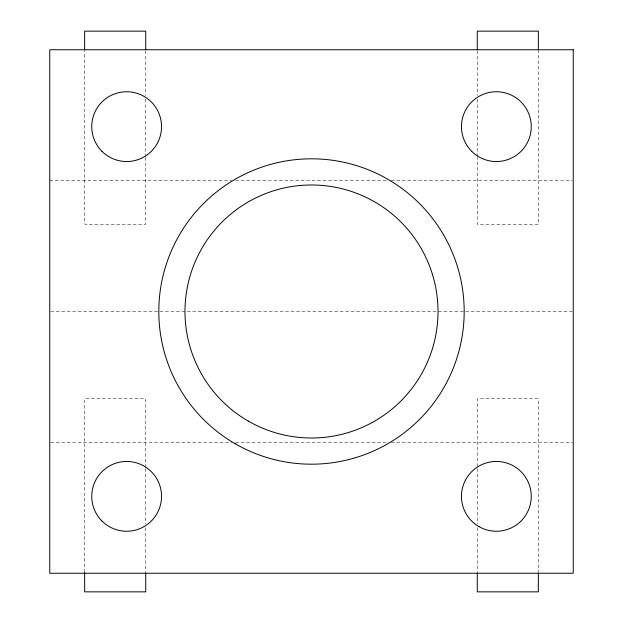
<?xml version="1.0" encoding="UTF-8"?>
<svg xmlns="http://www.w3.org/2000/svg" width="623" height="623" viewBox="0 0 623 623"><rect width="100%" height="100%" fill="white"/><g stroke="black" fill="none" stroke-linecap="round" stroke-linejoin="round"><path stroke-width="0.47" stroke-dasharray="3.12 2.34" d="M49.754 180.631L231.709 180.631M235.603 180.631L387.397 180.631M391.291 180.631L572.272 180.631M50.728 311.5L572.272 311.5M50.728 442.369L231.709 442.369M235.603 442.369L387.397 442.369M391.291 442.369L572.272 442.369M538.342 49.754L538.342 224.249L477.273 224.249L477.273 157.362M538.342 573.246L538.342 398.751L477.273 398.751L477.273 467.577M477.273 50.728L477.273 95.319M477.273 99.197L477.273 156.389M477.273 468.551L477.273 523.803M477.273 527.681L477.273 573.246M145.727 50.728L145.727 95.319M145.727 99.197L145.727 156.389M145.727 157.362L145.727 224.249L84.658 224.249L84.658 50.728M145.727 467.577L145.727 398.751L84.658 398.751L84.658 573.246M145.727 468.551L145.727 523.803M145.727 527.681L145.727 573.246"/><path stroke-width="0.93" d="M538.342 49.754L538.342 31.15L477.273 31.15L477.273 49.754M538.342 573.246L538.342 591.85L477.273 591.85L477.273 573.246M145.727 49.754L145.727 31.15L84.658 31.15L84.658 49.754M145.727 573.246L145.727 591.85L84.658 591.85L84.658 572.444M573.246 49.754L49.754 49.754L49.754 573.246L573.246 573.246L573.246 49.754M235.159 443.732A152.682 152.682 0 0 0 464.182 311.5A152.682 152.682 0 0 0 235.159 179.268A152.682 152.682 0 0 0 235.159 443.732M471.681 151.319A34.896 34.896 0 0 0 530.064 135.682A34.896 34.896 0 0 0 487.318 92.936A34.896 34.896 0 0 0 471.681 151.319M101.97 151.319A34.896 34.896 0 0 0 160.352 135.682A34.896 34.896 0 0 0 117.615 92.936A34.896 34.896 0 0 0 101.97 151.319M101.97 521.03A34.896 34.896 0 0 0 160.352 505.385A34.896 34.896 0 0 0 117.615 462.648A34.896 34.896 0 0 0 101.97 521.03M478.908 526.575A34.896 34.896 0 0 0 531.255 496.352A34.896 34.896 0 0 0 478.908 466.129A34.896 34.896 0 0 0 478.908 526.575M248.242 421.062A126.508 126.508 0 0 0 438.008 311.5A126.508 126.508 0 0 0 248.242 201.938A126.508 126.508 0 0 0 248.242 421.062"/></g></svg>
